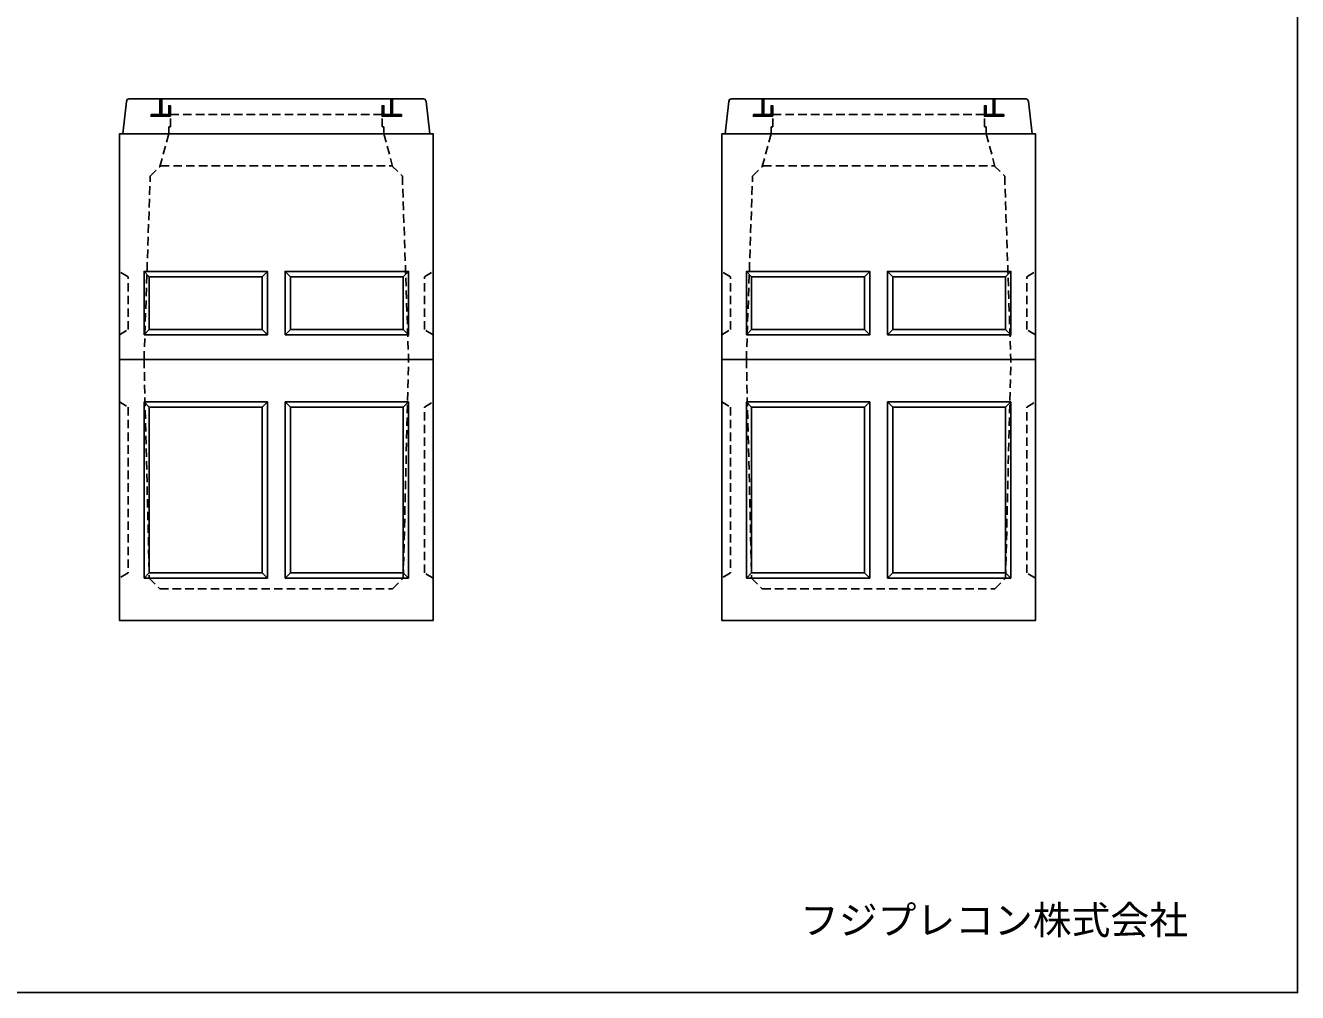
# Model space of a CAD drawing. Units: millimetres, scale not verified. Extents: x -3704 to 3796, y -2790 to 2696.
# Drawn here: x 189 to 3796, y -2790 to -47 of the extents above; entities that cross this region are included whole.
import ezdxf
from ezdxf.enums import TextEntityAlignment as Align

# ---------------------------------------------------------------- set-up
doc = ezdxf.new("R2010")
doc.units = ezdxf.units.MM
doc.header["$LTSCALE"] = 20
doc.linetypes.add('DASHED1', pattern=[1.8, 1.2, -0.6])
doc.layers.add('0-0_レイヤ_1', color=7, linetype='Continuous')
doc.styles.add('ＭＳ ゴシック', font='')
doc.styles.get('ＭＳ ゴシック').set_extended_font_data('MS Gothic')

msp = doc.modelspace()

# ---------------------------------------------------------------- linework, layer by layer
at = {"layer": '0-0_レイヤ_1'}
for p, q in [((3795.88, 2646.47), (3795.88, -2568.82)), ((464.88, -354.75), (474.88, -262.25)), ((1317.38, -254.75), (482.38, -254.75)), ((569.88, -256), (574.88, -256)), ((569.88, -258), (574.88, -258)), ((569.88, -260), (574.88, -260)), ((569.88, -262), (574.88, -262)), ((569.88, -264), (574.88, -264)), ((569.88, -266), (574.88, -266)), ((569.88, -268), (574.88, -268)), ((569.88, -270), (574.88, -270)), ((569.88, -272), (574.88, -272)), ((569.88, -274), (574.88, -274)), ((569.88, -276), (574.88, -276)), ((569.88, -278), (574.88, -278)), ((569.88, -280), (574.88, -280)), ((569.88, -282), (574.88, -282)), ((569.88, -284), (574.88, -284)), ((569.88, -286), (574.88, -286)), ((569.88, -288), (574.88, -288)), ((594.88, -276), (599.88, -276)), ((594.88, -278), (599.88, -278)), ((594.88, -280), (599.88, -280)), ((594.88, -282), (599.88, -282)), ((594.88, -284), (599.88, -284)), ((594.88, -286), (599.88, -286)), ((594.88, -288), (599.88, -288)), ((1199.88, -276), (1204.88, -276)), ((1199.88, -278), (1204.88, -278)), ((1199.88, -280), (1204.88, -280)), ((1199.88, -282), (1204.88, -282)), ((1199.88, -284), (1204.88, -284)), ((1199.88, -286), (1204.88, -286)), ((1199.88, -288), (1204.88, -288)), ((1224.88, -256), (1229.88, -256)), ((1224.88, -258), (1229.88, -258)), ((1224.88, -260), (1229.88, -260)), ((1224.88, -262), (1229.88, -262)), ((1224.88, -264), (1229.88, -264)), ((1224.88, -266), (1229.88, -266)), ((1224.88, -268), (1229.88, -268)), ((1224.88, -270), (1229.88, -270)), ((1224.88, -272), (1229.88, -272)), ((1224.88, -274), (1229.88, -274)), ((1224.88, -276), (1229.88, -276)), ((1224.88, -278), (1229.88, -278)), ((1224.88, -280), (1229.88, -280)), ((1224.88, -282), (1229.88, -282)), ((1224.88, -284), (1229.88, -284)), ((1224.88, -286), (1229.88, -286)), ((1224.88, -288), (1229.88, -288)), ((2172.88, -354.75), (2182.88, -262.25)), ((3025.38, -254.75), (2190.38, -254.75)), ((2277.88, -256), (2282.88, -256)), ((2277.88, -258), (2282.88, -258)), ((2277.88, -260), (2282.88, -260)), ((2277.88, -262), (2282.88, -262)), ((2277.88, -264), (2282.88, -264)), ((2277.88, -266), (2282.88, -266)), ((2277.88, -268), (2282.88, -268)), ((2277.88, -270), (2282.88, -270)), ((2277.88, -272), (2282.88, -272)), ((2277.88, -274), (2282.88, -274)), ((2277.88, -276), (2282.88, -276)), ((2277.88, -278), (2282.88, -278)), ((2277.88, -280), (2282.88, -280)), ((2277.88, -282), (2282.88, -282)), ((2277.88, -284), (2282.88, -284)), ((2277.88, -286), (2282.88, -286)), ((2277.88, -288), (2282.88, -288)), ((2302.88, -276), (2307.88, -276)), ((2302.88, -278), (2307.88, -278)), ((2302.88, -280), (2307.88, -280)), ((2302.88, -282), (2307.88, -282)), ((2302.88, -284), (2307.88, -284)), ((2302.88, -286), (2307.88, -286)), ((2302.88, -288), (2307.88, -288)), ((2907.88, -276), (2912.88, -276)), ((2907.88, -278), (2912.88, -278)), ((2907.88, -280), (2912.88, -280)), ((2907.88, -282), (2912.88, -282)), ((2907.88, -284), (2912.88, -284)), ((2907.88, -286), (2912.88, -286)), ((2907.88, -288), (2912.88, -288)), ((2932.88, -256), (2937.88, -256)), ((2932.88, -258), (2937.88, -258)), ((2932.88, -260), (2937.88, -260)), ((2932.88, -262), (2937.88, -262)), ((2932.88, -264), (2937.88, -264)), ((2932.88, -266), (2937.88, -266)), ((2932.88, -268), (2937.88, -268)), ((2932.88, -270), (2937.88, -270)), ((2932.88, -272), (2937.88, -272)), ((2932.88, -274), (2937.88, -274)), ((2932.88, -276), (2937.88, -276)), ((2932.88, -278), (2937.88, -278)), ((2932.88, -280), (2937.88, -280)), ((2932.88, -282), (2937.88, -282)), ((2932.88, -284), (2937.88, -284)), ((2932.88, -286), (2937.88, -286)), ((2932.88, -288), (2937.88, -288)), ((544.88, -300), (594.88, -300)), ((544.88, -302), (594.88, -302)), ((544.88, -304), (594.88, -304)), ((569.88, -290), (574.88, -290)), ((569.88, -292), (574.88, -292)), ((569.88, -294), (574.88, -294)), ((569.88, -296), (574.88, -296)), ((569.88, -298), (574.88, -298)), ((594.88, -290), (599.88, -290)), ((594.88, -292), (599.88, -292)), ((594.88, -294), (599.88, -294)), ((594.88, -296), (599.88, -296)), ((594.88, -298), (599.88, -298)), ((594.88, -300), (599.88, -300)), ((594.88, -302), (599.88, -302)), ((594.88, -304), (599.88, -304)), ((1199.88, -290), (1204.88, -290)), ((1199.88, -292), (1204.88, -292)), ((1199.88, -294), (1204.88, -294)), ((1199.88, -296), (1204.88, -296)), ((1199.88, -298), (1204.88, -298)), ((1199.88, -300), (1254.88, -300)), ((1199.88, -302), (1254.88, -302)), ((1199.88, -304), (1254.88, -304)), ((1224.88, -290), (1229.88, -290)), ((1224.88, -292), (1229.88, -292)), ((1224.88, -294), (1229.88, -294)), ((1224.88, -296), (1229.88, -296)), ((1224.88, -298), (1229.88, -298)), ((2252.88, -300), (2302.88, -300)), ((2252.88, -302), (2302.88, -302)), ((2252.88, -304), (2302.88, -304)), ((2277.88, -290), (2282.88, -290)), ((2277.88, -292), (2282.88, -292)), ((2277.88, -294), (2282.88, -294)), ((2277.88, -296), (2282.88, -296)), ((2277.88, -298), (2282.88, -298)), ((2302.88, -290), (2307.88, -290)), ((2302.88, -292), (2307.88, -292)), ((2302.88, -294), (2307.88, -294)), ((2302.88, -296), (2307.88, -296)), ((2302.88, -298), (2307.88, -298)), ((2302.88, -300), (2307.88, -300)), ((2302.88, -302), (2307.88, -302)), ((2302.88, -304), (2307.88, -304)), ((2907.88, -290), (2912.88, -290)), ((2907.88, -292), (2912.88, -292)), ((2907.88, -294), (2912.88, -294)), ((2907.88, -296), (2912.88, -296)), ((2907.88, -298), (2912.88, -298)), ((2907.88, -300), (2962.88, -300)), ((2907.88, -302), (2962.88, -302)), ((2907.88, -304), (2962.88, -304)), ((2932.88, -290), (2937.88, -290)), ((2932.88, -292), (2937.88, -292)), ((2932.88, -294), (2937.88, -294)), ((2932.88, -296), (2937.88, -296)), ((2932.88, -298), (2937.88, -298)), ((539.88, -759.75), (524.88, -744.75)), ((859.88, -759.75), (874.88, -744.75)), ((924.88, -744.75), (939.88, -759.75)), ((1259.88, -759.75), (1274.88, -744.75)), ((2247.88, -759.75), (2232.88, -744.75)), ((2567.88, -759.75), (2582.88, -744.75)), ((2632.88, -744.75), (2647.88, -759.75)), ((2967.88, -759.75), (2982.88, -744.75)), ((874.88, -924.75), (859.88, -909.75)), ((1274.88, -924.75), (1259.88, -909.75)), ((2582.88, -924.75), (2567.88, -909.75)), ((2982.88, -924.75), (2967.88, -909.75)), ((454.88, -994.75), (1344.88, -994.75)), ((454.88, -1724.75), (454.88, -994.75)), ((454.88, -994.75), (1344.88, -994.75)), ((1344.88, -994.75), (1344.88, -1724.75)), ((2162.88, -994.75), (3052.88, -994.75)), ((2162.88, -1724.75), (2162.88, -994.75)), ((2162.88, -994.75), (3052.88, -994.75)), ((3052.88, -994.75), (3052.88, -1724.75)), ((524.88, -1114.75), (539.88, -1129.75)), ((874.88, -1114.75), (524.88, -1114.75)), ((524.88, -1114.75), (524.88, -1614.75)), ((859.88, -1129.75), (874.88, -1114.75)), ((874.88, -1614.75), (874.88, -1114.75)), ((939.88, -1129.75), (924.88, -1114.75)), ((924.88, -1114.75), (1274.88, -1114.75)), ((924.88, -1614.75), (924.88, -1114.75)), ((1259.88, -1129.75), (1274.88, -1114.75)), ((1274.88, -1114.75), (1274.88, -1614.75)), ((2232.88, -1114.75), (2247.88, -1129.75)), ((2582.88, -1114.75), (2232.88, -1114.75)), ((2232.88, -1114.75), (2232.88, -1614.75)), ((2567.88, -1129.75), (2582.88, -1114.75)), ((2582.88, -1614.75), (2582.88, -1114.75)), ((2647.88, -1129.75), (2632.88, -1114.75)), ((2632.88, -1114.75), (2982.88, -1114.75)), ((2632.88, -1614.75), (2632.88, -1114.75)), ((2967.88, -1129.75), (2982.88, -1114.75)), ((2982.88, -1114.75), (2982.88, -1614.75)), ((539.88, -1129.75), (859.88, -1129.75)), ((859.88, -1129.75), (859.88, -1599.75)), ((939.88, -1129.75), (1259.88, -1129.75)), ((939.88, -1599.75), (939.88, -1129.75)), ((1259.88, -1129.75), (1259.88, -1599.75)), ((2247.88, -1129.75), (2567.88, -1129.75)), ((2567.88, -1129.75), (2567.88, -1599.75)), ((2647.88, -1129.75), (2967.88, -1129.75)), ((2647.88, -1599.75), (2647.88, -1129.75)), ((2967.88, -1129.75), (2967.88, -1599.75)), ((524.88, -1614.75), (874.88, -1614.75)), ((859.88, -1599.75), (539.88, -1599.75)), ((874.88, -1614.75), (859.88, -1599.75)), ((924.88, -1614.75), (939.88, -1599.75)), ((1274.88, -1614.75), (924.88, -1614.75)), ((2232.88, -1614.75), (2582.88, -1614.75)), ((2567.88, -1599.75), (2247.88, -1599.75)), ((2582.88, -1614.75), (2567.88, -1599.75)), ((2632.88, -1614.75), (2647.88, -1599.75)), ((2982.88, -1614.75), (2632.88, -1614.75)), ((3795.88, -2740.32), (3795.88, -2568.82))]:
    msp.add_line(p, q, dxfattribs=at)
at = {"layer": '0-0_レイヤ_1', "linetype": 'DASHED1'}
for p, q in [((599.88, -299.75), (1199.88, -299.75)), ((2307.88, -299.75), (2907.88, -299.75)), ((569.88, -447.25), (594.88, -354.75)), ((1229.88, -447.25), (1204.88, -354.75)), ((2277.88, -447.25), (2302.88, -354.75)), ((2937.88, -447.25), (2912.88, -354.75)), ((524.88, -994.75), (539.88, -1614.75)), ((1259.88, -1614.75), (1274.88, -994.75)), ((2232.88, -994.75), (2247.88, -1614.75)), ((2967.88, -1614.75), (2982.88, -994.75)), ((454.88, -1114.75), (479.88, -1129.75)), ((1319.88, -1129.75), (1344.88, -1114.75)), ((2162.88, -1114.75), (2187.88, -1129.75)), ((3027.88, -1129.75), (3052.88, -1114.75)), ((479.88, -1129.75), (479.88, -1599.75)), ((1319.88, -1599.75), (1319.88, -1129.75)), ((2187.88, -1129.75), (2187.88, -1599.75)), ((3027.88, -1599.75), (3027.88, -1129.75)), ((479.88, -1599.75), (454.88, -1614.75)), ((539.88, -1614.75), (569.88, -1644.75)), ((1229.88, -1644.75), (1259.88, -1614.75)), ((1344.88, -1614.75), (1319.88, -1599.75)), ((2187.88, -1599.75), (2162.88, -1614.75)), ((2247.88, -1614.75), (2277.88, -1644.75)), ((2937.88, -1644.75), (2967.88, -1614.75)), ((3052.88, -1614.75), (3027.88, -1599.75)), ((569.88, -1644.75), (1229.88, -1644.75)), ((2277.88, -1644.75), (2937.88, -1644.75))]:
    msp.add_line(p, q, dxfattribs=at)
at = {"layer": '0-0_レイヤ_1'}
for points in [[(464.88, -354.75), (1334.88, -354.75), (1324.88, -262.25)], [(474.88, -262.25), (476.89, -256.93), (482.38, -254.75)], [(574.88, -299.75), (574.88, -254.75), (569.88, -254.75), (569.88, -299.75)], [(1324.88, -262.25), (1322.43, -256.6), (1317.38, -254.75)], [(2172.88, -354.75), (3042.88, -354.75), (3032.88, -262.25)], [(2182.88, -262.25), (2184.89, -256.93), (2190.38, -254.75)], [(2282.88, -299.75), (2282.88, -254.75), (2277.88, -254.75), (2277.88, -299.75)], [(3032.88, -262.25), (3030.43, -256.6), (3025.38, -254.75)], [(594.88, -299.75), (544.88, -299.75), (544.88, -304.75), (594.88, -304.75)], [(2302.88, -299.75), (2252.88, -299.75), (2252.88, -304.75), (2302.88, -304.75)], [(524.88, -924.75), (539.88, -909.75), (539.88, -759.75), (859.88, -759.75), (859.88, -909.75), (539.88, -909.75)], [(924.88, -924.75), (939.88, -909.75), (939.88, -759.75), (1259.88, -759.75), (1259.88, -909.75), (939.88, -909.75)], [(2232.88, -924.75), (2247.88, -909.75), (2247.88, -759.75), (2567.88, -759.75), (2567.88, -909.75), (2247.88, -909.75)], [(2632.88, -924.75), (2647.88, -909.75), (2647.88, -759.75), (2967.88, -759.75), (2967.88, -909.75), (2647.88, -909.75)], [(524.88, -1614.75), (539.88, -1599.75), (539.88, -1129.75)], [(2232.88, -1614.75), (2247.88, -1599.75), (2247.88, -1129.75)], [(1274.88, -1614.75), (1259.88, -1599.75), (939.88, -1599.75)], [(2982.88, -1614.75), (2967.88, -1599.75), (2647.88, -1599.75)], [(454.88, -1724.75), (454.88, -1734.75), (1344.88, -1734.75), (1344.88, -1724.75)], [(2162.88, -1724.75), (2162.88, -1734.75), (3052.88, -1734.75), (3052.88, -1724.75)], [(-3532.94, -2790.32), (3545.88, -2790.32), (3795.88, -2790.32), (3795.88, -2740.32)]]:
    msp.add_lwpolyline(points, dxfattribs=at)
at = {"layer": '0-0_レイヤ_1', "linetype": 'DASHED1'}
for points in [[(594.88, -354.75), (594.88, -334.75), (599.88, -334.75), (599.88, -274.75), (594.88, -274.75), (594.88, -299.75), (574.88, -299.75), (574.88, -254.75), (569.88, -254.75), (569.88, -299.75), (544.88, -299.75), (544.88, -304.75), (599.88, -304.75)], [(1204.88, -354.75), (1204.88, -334.75), (1199.88, -334.75), (1199.88, -274.75), (1204.88, -274.75), (1204.88, -299.75), (1224.88, -299.75), (1224.88, -254.75), (1229.88, -254.75), (1229.88, -299.75), (1254.88, -299.75), (1254.88, -304.75), (1199.88, -304.75)], [(2302.88, -354.75), (2302.88, -334.75), (2307.88, -334.75), (2307.88, -274.75), (2302.88, -274.75), (2302.88, -299.75), (2282.88, -299.75), (2282.88, -254.75), (2277.88, -254.75), (2277.88, -299.75), (2252.88, -299.75), (2252.88, -304.75), (2307.88, -304.75)], [(2912.88, -354.75), (2912.88, -334.75), (2907.88, -334.75), (2907.88, -274.75), (2912.88, -274.75), (2912.88, -299.75), (2932.88, -299.75), (2932.88, -254.75), (2937.88, -254.75), (2937.88, -299.75), (2962.88, -299.75), (2962.88, -304.75), (2907.88, -304.75)], [(524.88, -994.75), (542.38, -474.75), (572.38, -444.75), (1227.38, -444.75), (1257.38, -474.75), (1274.88, -994.75)], [(2232.88, -994.75), (2250.38, -474.75), (2280.38, -444.75), (2935.38, -444.75), (2965.38, -474.75), (2982.88, -994.75)], [(454.88, -924.75), (479.88, -909.75), (479.88, -759.75), (454.88, -744.75)], [(1344.88, -924.75), (1319.88, -909.75), (1319.88, -759.75), (1344.88, -744.75)], [(2162.88, -924.75), (2187.88, -909.75), (2187.88, -759.75), (2162.88, -744.75)], [(3052.88, -924.75), (3027.88, -909.75), (3027.88, -759.75), (3052.88, -744.75)]]:
    msp.add_lwpolyline(points, dxfattribs=at)
at = {"layer": '0-0_レイヤ_1'}
for points in [[(599.88, -304.75), (599.88, -274.75), (594.88, -274.75), (594.88, -304.75)], [(1199.88, -299.75), (1204.88, -299.75), (1204.88, -274.75), (1199.88, -274.75)], [(1224.88, -299.75), (1229.88, -299.75), (1229.88, -254.75), (1224.88, -254.75)], [(2307.88, -304.75), (2307.88, -274.75), (2302.88, -274.75), (2302.88, -304.75)], [(2907.88, -299.75), (2912.88, -299.75), (2912.88, -274.75), (2907.88, -274.75)], [(2932.88, -299.75), (2937.88, -299.75), (2937.88, -254.75), (2932.88, -254.75)], [(1199.88, -299.75), (1254.88, -299.75), (1254.88, -304.75), (1199.88, -304.75)], [(2907.88, -299.75), (2962.88, -299.75), (2962.88, -304.75), (2907.88, -304.75)], [(454.88, -994.75), (454.88, -354.75), (1344.88, -354.75), (1344.88, -994.75)], [(2162.88, -994.75), (2162.88, -354.75), (3052.88, -354.75), (3052.88, -994.75)], [(524.88, -924.75), (524.88, -744.75), (874.88, -744.75), (874.88, -924.75)], [(924.88, -924.75), (924.88, -744.75), (1274.88, -744.75), (1274.88, -924.75)], [(2232.88, -924.75), (2232.88, -744.75), (2582.88, -744.75), (2582.88, -924.75)], [(2632.88, -924.75), (2632.88, -744.75), (2982.88, -744.75), (2982.88, -924.75)]]:
    msp.add_lwpolyline(points, close=True, dxfattribs=at)

# ---------------------------------------------------------------- texts
at = {"layer": '0-0_レイヤ_1', "style": 'ＭＳ ゴシック'}
msp.add_text('フジプレコン株式会社', height=80.65, dxfattribs=at).set_placement((2385.06, -2649.21), align=Align.BOTTOM_LEFT)

doc.saveas('drawing.dxf')
